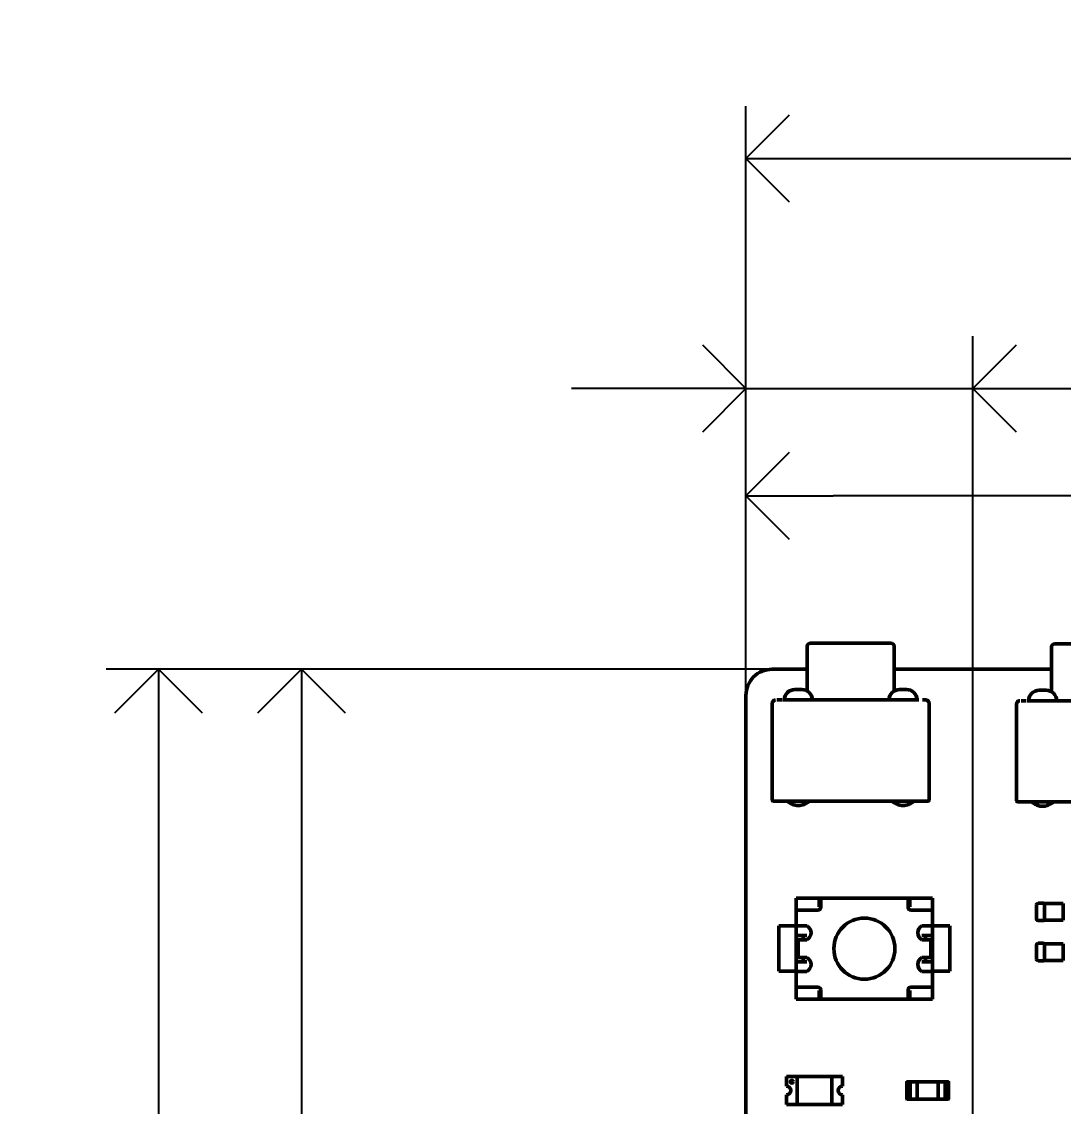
# Model space of a CAD drawing. Header units: millimetres. Extents: x 22 to 202, y 169 to 282.
# Drawn here: x 24.9 to 54.74, y 250.62 to 281.69 of the extents above; entities that cross this region are included whole.
import ezdxf

# ---------------------------------------------------------------- set-up
doc = ezdxf.new("R2010")
doc.units = ezdxf.units.MM
doc.header["$LTSCALE"] = 0.75
doc.layers.add('FD_Dimensions', color=7, linetype='Continuous', lineweight=25)
doc.layers.add('Visible', color=7, linetype='Continuous', lineweight=50)
doc.styles.get("Standard").update_dxf_attribs({"font": 'arial.ttf'})
doc.dimstyles.new('Dim-ISO-25', dxfattribs={"dimtxt": 2.5, "dimasz": 2.5, "dimexe": 1.5, "dimexo": 0, "dimgap": 1, "dimtad": 1, "dimzin": 4, "dimdsep": 46, "dimtxsty": 'Standard', "dimblk": 'OPEN90', "dimcen": 0, "dimazin": 1, "dimtp": 0.1, "dimtm": 0.1, "dimtfac": 0.72, "dimtmove": 0, "dimatfit": 3, "dimfxl": 1, "dimtzin": 4, "dimarcsym": 0})

# ---------------------------------------------------------------- blocks, each defined once
blk = doc.blocks.new('_Open90')
at = {"color": 0, "linetype": 'ByBlock', "lineweight": -2}
for p, q in [((-0.5, 0.5), (0, 0)), ((0, 0), (-1, 0)), ((0, 0), (-0.5, -0.5))]:
    blk.add_line(p, q, dxfattribs=at)
blk = doc.blocks.new('*D25')
at = {"layer": 'Defpoints', "color": 0, "transparency": 16777216}
for p in [(174.649134, 277.767274), (45.649468, 262.385645), (174.649134, 259.019301)]:
    blk.add_point(p, dxfattribs=at)
at = {"layer": 'FD_Dimensions', "color": 0, "lineweight": -2, "transparency": 16777216}
for p, q in [((45.649468, 262.385645), (45.649468, 279.267274)), ((174.649134, 259.019301), (174.649134, 279.267274)), ((48.149468, 277.767274), (172.149134, 277.767274))]:
    blk.add_line(p, q, dxfattribs=at)
at = {"layer": 'FD_Dimensions', "color": 0, "lineweight": -2, "transparency": 16777216, "xscale": 2.5, "yscale": 2.5, "zscale": 2.5, "rotation": 180}
blk.add_blockref('_Open90', (45.649468, 277.767274), dxfattribs=at)
at = {"layer": 'FD_Dimensions', "color": 0, "lineweight": -2, "transparency": 16777216, "xscale": 2.5, "yscale": 2.5, "zscale": 2.5}
blk.add_blockref('_Open90', (174.649134, 277.767274), dxfattribs=at)
at = {"layer": 'FD_Dimensions', "color": 0, "transparency": 16777216, "insert": (110.149301, 280.04454), "char_height": 2.5, "attachment_point": 5}
blk.add_mtext('129.00mm', dxfattribs=at)
blk = doc.blocks.new('*D27')
at = {"layer": 'Defpoints', "color": 0, "transparency": 16777216}
for p in [(46.399481, 263.135658), (32.91567, 183.135265), (46.399484, 183.135265)]:
    blk.add_point(p, dxfattribs=at)
at = {"layer": 'FD_Dimensions', "color": 0, "lineweight": -2, "transparency": 16777216}
for p, q in [((46.399481, 263.135658), (31.41567, 263.135658)), ((32.91567, 260.635658), (32.91567, 185.635265)), ((46.399484, 183.135265), (31.41567, 183.135265))]:
    blk.add_line(p, q, dxfattribs=at)
at = {"layer": 'FD_Dimensions', "color": 0, "lineweight": -2, "transparency": 16777216, "xscale": 2.5, "yscale": 2.5, "zscale": 2.5}
for p, rotation in [((32.91567, 263.135658), 90), ((32.91567, 183.135265), 270)]:
    blk.add_blockref('_Open90', p, dxfattribs=dict(at, rotation=rotation))
at = {"layer": 'FD_Dimensions', "color": 0, "transparency": 16777216, "insert": (30.638403, 204.39311), "char_height": 2.5, "attachment_point": 5, "rotation": 90}
blk.add_mtext('80.00mm', dxfattribs=at)
blk = doc.blocks.new('*D31')
at = {"layer": 'Defpoints', "color": 0, "transparency": 16777216}
for p in [(28.815357, 263.135658), (46.399481, 263.135658), (52.149472, 245.46128)]:
    blk.add_point(p, dxfattribs=at)
at = {"layer": 'FD_Dimensions', "color": 0, "lineweight": -2, "transparency": 16777216}
for p, q in [((46.399481, 263.135658), (27.315357, 263.135658)), ((28.815357, 260.635658), (28.815357, 247.96128)), ((52.149472, 245.46128), (27.315357, 245.46128)), ((28.815357, 245.46128), (28.815357, 222.829173))]:
    blk.add_line(p, q, dxfattribs=at)
at = {"layer": 'FD_Dimensions', "color": 0, "lineweight": -2, "transparency": 16777216, "xscale": 2.5, "yscale": 2.5, "zscale": 2.5}
for p, rotation in [((28.815357, 263.135658), 90), ((28.815357, 245.46128), 270)]:
    blk.add_blockref('_Open90', p, dxfattribs=dict(at, rotation=rotation))
at = {"layer": 'FD_Dimensions', "color": 0, "transparency": 16777216, "insert": (26.53809, 230.800884), "char_height": 2.5, "attachment_point": 5, "rotation": 90}
blk.add_mtext('17.67mm', dxfattribs=at)
blk = doc.blocks.new('*D32')
at = {"layer": 'Defpoints', "color": 0, "transparency": 16777216}
for p in [(45.649467, 271.180584), (45.649468, 262.385645), (52.149472, 245.46128)]:
    blk.add_point(p, dxfattribs=at)
at = {"layer": 'FD_Dimensions', "color": 0, "lineweight": -2, "transparency": 16777216}
for p, q in [((45.649468, 262.385645), (45.649467, 272.680584)), ((52.149472, 245.46128), (52.14947, 272.680585)), ((43.149467, 271.180584), (40.649467, 271.180584)), ((45.649467, 271.180584), (52.14947, 271.180585)), ((54.64947, 271.180585), (76.250902, 271.180587))]:
    blk.add_line(p, q, dxfattribs=at)
at = {"layer": 'FD_Dimensions', "color": 0, "lineweight": -2, "transparency": 16777216, "xscale": 2.5, "yscale": 2.5, "zscale": 2.5}
for p, rotation in [((45.649467, 271.180584), 5e-06), ((52.14947, 271.180585), 180.000005)]:
    blk.add_blockref('_Open90', p, dxfattribs=dict(at, rotation=rotation))
at = {"layer": 'FD_Dimensions', "color": 0, "transparency": 16777216, "insert": (69.125305, 273.457853), "char_height": 2.5, "attachment_point": 5}
blk.add_mtext('6.50mm', dxfattribs=at)
blk = doc.blocks.new('*D40')
at = {"layer": 'Defpoints', "color": 0, "transparency": 16777216}
for p in [(45.649468, 268.101096), (45.649468, 262.385645), (115.851515, 238.885574)]:
    blk.add_point(p, dxfattribs=at)
at = {"layer": 'FD_Dimensions', "color": 0, "lineweight": -2, "transparency": 16777216}
for p, q in [((45.649468, 262.385645), (45.649468, 269.601096)), ((115.851515, 238.885574), (115.851515, 269.601096)), ((113.351515, 268.101096), (48.149468, 268.101096))]:
    blk.add_line(p, q, dxfattribs=at)
at = {"layer": 'FD_Dimensions', "color": 0, "lineweight": -2, "transparency": 16777216, "xscale": 2.5, "yscale": 2.5, "zscale": 2.5, "rotation": 180}
blk.add_blockref('_Open90', (45.649468, 268.101096), dxfattribs=at)
at = {"layer": 'FD_Dimensions', "color": 0, "lineweight": -2, "transparency": 16777216, "xscale": 2.5, "yscale": 2.5, "zscale": 2.5}
blk.add_blockref('_Open90', (115.851515, 268.101096), dxfattribs=at)
at = {"layer": 'FD_Dimensions', "color": 0, "transparency": 16777216, "insert": (97.965378, 270.378363), "char_height": 2.5, "attachment_point": 5}
blk.add_mtext('70.20mm', dxfattribs=at)

msp = doc.modelspace()

# ---------------------------------------------------------------- linework, layer by layer
at = {"layer": 'Visible'}
for p, q in [((47.399, 262.515), (47.399, 263.781)), ((47.499, 263.881), (49.799, 263.881)), ((49.899, 262.515), (49.899, 263.781)), ((54.499, 263.861), (56.799, 263.861)), ((54.399, 262.495), (54.399, 263.761)), ((46.399, 263.136), (47.399, 263.136)), ((49.899, 263.136), (54.399, 263.136)), ((47.066, 262.555), (47.064, 262.555)), ((47.091, 262.555), (47.076, 262.555)), ((47.139, 262.555), (47.122, 262.555)), ((47.149, 262.555), (47.147, 262.555)), ((47.249, 262.555), (47.149, 262.555)), ((47.152, 262.555), (47.149, 262.555)), ((50.066, 262.555), (50.064, 262.555)), ((50.091, 262.555), (50.076, 262.555)), ((50.139, 262.555), (50.122, 262.555)), ((50.149, 262.555), (50.147, 262.555)), ((50.249, 262.555), (50.149, 262.555)), ((50.152, 262.555), (50.149, 262.555)), ((54.066, 262.535), (54.064, 262.535)), ((54.091, 262.535), (54.076, 262.535)), ((54.139, 262.535), (54.122, 262.535)), ((54.149, 262.535), (54.147, 262.535)), ((54.249, 262.535), (54.149, 262.535)), ((54.152, 262.535), (54.149, 262.535)), ((45.649, 236.726), (45.649, 262.386)), ((50.599, 262.255), (46.699, 262.255)), ((50.798, 262.255), (50.799, 262.255)), ((57.599, 262.235), (53.699, 262.235)), ((46.399, 262.155), (46.399, 259.405)), ((50.899, 259.405), (50.899, 262.155)), ((53.399, 262.135), (53.399, 259.385)), ((46.449, 259.355), (46.699, 259.355)), ((50.599, 259.355), (46.699, 259.355)), ((50.599, 259.355), (50.849, 259.355)), ((53.449, 259.335), (53.699, 259.335)), ((57.599, 259.335), (53.699, 259.335)), ((47.088, 256.51), (47.092, 256.511)), ((47.092, 256.472), (47.088, 256.51)), ((47.742, 256.583), (47.092, 256.583)), ((47.092, 256.583), (47.092, 256.236)), ((47.742, 256.333), (47.742, 256.583)), ((47.742, 256.579), (47.766, 256.582)), ((47.742, 256.433), (47.792, 256.433)), ((47.792, 256.583), (50.292, 256.583)), ((47.792, 256.333), (47.792, 256.583)), ((47.792, 256.333), (47.792, 256.316)), ((50.292, 256.583), (50.292, 256.333)), ((50.292, 256.433), (50.342, 256.433)), ((50.292, 256.316), (50.292, 256.333)), ((50.318, 256.582), (50.342, 256.579)), ((50.992, 256.583), (50.342, 256.583)), ((50.342, 256.333), (50.342, 256.583)), ((50.992, 256.236), (50.992, 256.583)), ((50.992, 256.511), (50.996, 256.51)), ((50.992, 256.472), (50.996, 256.51)), ((53.972, 255.985), (53.972, 256.385)), ((54.022, 256.435), (54.165, 256.435)), ((54.202, 256.425), (54.202, 256.385)), ((54.202, 256.425), (54.742, 256.425)), ((54.202, 255.985), (54.202, 256.385)), ((54.742, 256.425), (54.742, 256.385)), ((54.742, 255.985), (54.742, 256.385)), ((47.712, 256.236), (47.092, 256.236)), ((47.092, 256.236), (47.092, 255.789)), ((50.992, 256.236), (50.372, 256.236)), ((50.992, 255.789), (50.992, 256.236)), ((46.592, 255.783), (47.092, 255.783)), ((46.592, 254.483), (46.592, 255.783)), ((47.092, 255.789), (47.392, 255.789)), ((47.092, 255.789), (47.092, 255.508)), ((50.692, 255.789), (50.992, 255.789)), ((50.992, 255.508), (50.992, 255.789)), ((50.992, 255.783), (51.492, 255.783)), ((51.492, 255.783), (51.492, 254.483)), ((54.022, 255.935), (54.165, 255.935)), ((54.202, 255.985), (54.202, 255.945)), ((54.202, 255.945), (54.742, 255.945)), ((54.742, 255.985), (54.742, 255.945)), ((47.392, 255.508), (47.092, 255.508)), ((47.092, 255.508), (47.092, 254.758)), ((47.292, 255.385), (47.292, 255.508)), ((50.692, 255.508), (50.992, 255.508)), ((50.792, 255.508), (50.792, 255.385)), ((50.992, 254.758), (50.992, 255.508)), ((47.142, 255.385), (47.392, 255.385)), ((47.142, 255.385), (47.142, 254.881)), ((50.692, 255.385), (50.942, 255.385)), ((50.942, 255.385), (50.942, 254.881)), ((53.972, 255.235), (53.972, 254.835)), ((54.165, 255.285), (54.022, 255.285)), ((54.742, 255.275), (54.202, 255.275)), ((54.202, 255.235), (54.202, 255.275)), ((54.202, 255.235), (54.202, 254.835)), ((54.742, 255.235), (54.742, 255.275)), ((54.742, 255.235), (54.742, 254.835)), ((47.392, 254.881), (47.142, 254.881)), ((47.292, 254.758), (47.292, 254.881)), ((50.942, 254.881), (50.692, 254.881)), ((50.792, 254.881), (50.792, 254.758)), ((54.165, 254.785), (54.022, 254.785)), ((54.202, 254.795), (54.202, 254.835)), ((54.742, 254.795), (54.202, 254.795)), ((54.742, 254.795), (54.742, 254.835)), ((47.092, 254.483), (46.592, 254.483)), ((47.092, 254.758), (47.392, 254.758)), ((47.092, 254.758), (47.092, 254.477)), ((47.392, 254.477), (47.092, 254.477)), ((47.092, 254.477), (47.092, 254.03)), ((50.992, 254.758), (50.692, 254.758)), ((50.992, 254.477), (50.692, 254.477)), ((50.992, 254.477), (50.992, 254.758)), ((51.492, 254.483), (50.992, 254.483)), ((50.992, 254.03), (50.992, 254.477)), ((47.092, 254.03), (47.712, 254.03)), ((47.092, 254.03), (47.092, 253.683)), ((47.742, 253.933), (47.742, 253.683)), ((47.792, 253.833), (47.742, 253.833)), ((47.792, 253.95), (47.792, 253.933)), ((47.792, 253.683), (47.792, 253.933)), ((50.292, 253.933), (50.292, 253.95)), ((50.292, 253.933), (50.292, 253.683)), ((50.342, 253.833), (50.292, 253.833)), ((50.342, 253.933), (50.342, 253.683)), ((50.372, 254.03), (50.992, 254.03)), ((50.992, 253.683), (50.992, 254.03)), ((47.092, 253.794), (47.088, 253.756)), ((47.092, 253.755), (47.088, 253.756)), ((47.092, 253.683), (47.742, 253.683)), ((47.766, 253.684), (47.742, 253.687)), ((47.792, 253.683), (50.292, 253.683)), ((50.342, 253.687), (50.318, 253.684)), ((50.342, 253.683), (50.992, 253.683)), ((50.992, 253.794), (50.996, 253.756)), ((50.996, 253.756), (50.992, 253.755)), ((47.112, 251.471), (46.812, 251.471)), ((46.812, 251.471), (46.812, 251.196)), ((47.112, 251.471), (47.112, 250.671)), ((48.112, 251.471), (47.112, 251.471)), ((48.112, 250.671), (48.112, 251.471)), ((48.412, 251.471), (48.112, 251.471)), ((48.412, 251.196), (48.412, 251.471)), ((50.256, 251.3), (50.256, 250.842)), ((50.279, 251.32), (50.362, 251.32)), ((50.356, 251.314), (50.356, 250.828)), ((50.376, 251.32), (50.362, 251.32)), ((51.336, 251.321), (50.376, 251.321)), ((50.376, 251.32), (50.376, 251.321)), ((50.376, 251.32), (50.536, 251.32)), ((50.556, 251.301), (50.556, 251.314)), ((50.556, 251.301), (50.556, 250.841)), ((51.156, 251.314), (51.156, 251.301)), ((51.156, 251.301), (51.156, 250.841)), ((51.176, 251.32), (51.162, 251.32)), ((51.176, 251.32), (51.336, 251.32)), ((51.336, 251.321), (51.336, 251.32)), ((51.35, 251.32), (51.336, 251.32)), ((51.35, 251.32), (51.432, 251.32)), ((51.356, 250.828), (51.356, 251.314)), ((51.456, 250.842), (51.456, 251.3)), ((46.812, 250.946), (46.812, 250.671)), ((48.412, 250.671), (48.412, 250.946)), ((50.279, 250.822), (50.362, 250.822)), ((50.376, 250.822), (50.362, 250.822)), ((50.376, 250.821), (50.376, 250.822)), ((50.376, 250.822), (50.536, 250.822)), ((50.376, 250.821), (51.336, 250.821)), ((50.55, 250.822), (50.536, 250.822)), ((50.556, 250.828), (50.556, 250.841)), ((51.156, 250.841), (51.156, 250.828)), ((51.336, 250.822), (51.176, 250.822)), ((51.336, 250.822), (51.35, 250.822)), ((51.336, 250.822), (51.336, 250.821)), ((51.432, 250.822), (51.35, 250.822)), ((46.812, 250.671), (47.112, 250.671)), ((47.112, 250.671), (48.112, 250.671)), ((48.112, 250.671), (48.412, 250.671))]:
    msp.add_line(p, q, dxfattribs=at)
for centre, radius in [((49.042, 255.133), 0.875), ((46.962, 251.321), 0.0402)]:
    msp.add_circle(centre, radius, dxfattribs=at)
at = {"layer": 'Visible', "extrusion": (0, 0, -1)}
for centre, radius, start, end in [((-47.499, 263.781), 0.1, 0, 90), ((-49.799, 263.781), 0.1, 90, 180), ((-54.499, 263.761), 0.1, 0, 90), ((-46.399, 262.386), 0.75, 359.993, 90.007), ((-47.049, 262.255), 0.3, 0, 89.9508), ((-47.249, 262.255), 0.3, 89.999, 180), ((-50.049, 262.255), 0.3, 0, 89.9508), ((-50.249, 262.255), 0.3, 89.999, 180), ((-54.049, 262.235), 0.3, 0, 89.9508), ((-54.249, 262.235), 0.3, 89.999, 180), ((-47.149, 259.655), 0.425, 224.9009, 315.0991), ((-50.149, 259.655), 0.425, 224.9009, 315.0991), ((-54.149, 259.635), 0.425, 224.9009, 315.0991), ((-47.792, 256.333), 0.25, 84, 90), ((-50.292, 256.333), 0.25, 90, 96), ((-54.022, 256.385), 0.05, 0, 90), ((-54.165, 256.385), 0.05, 90, 105.9375), ((-47.712, 256.316), 0.08, 180, 270), ((-50.372, 256.316), 0.08, 270, 0), ((-47.284, 255.587), 0.229, 118.1005, 241.8995), ((-50.8, 255.587), 0.229, 298.1005, 61.8995), ((-47.284, 254.679), 0.229, 118.1005, 241.8995), ((-50.8, 254.679), 0.229, 298.1005, 61.8995), ((-54.022, 254.835), 0.05, 270, 0), ((-54.165, 254.835), 0.05, 254.0625, 270), ((-47.712, 253.95), 0.08, 90, 180), ((-50.372, 253.95), 0.08, 0, 90), ((-47.792, 253.933), 0.25, 270, 276), ((-50.292, 253.933), 0.25, 264, 270), ((-46.812, 251.071), 0.125, 90, 270), ((-48.412, 251.071), 0.125, 270, 90), ((-50.55, 251.314), 0.006, 90.7287, 180), ((-51.162, 251.314), 0.006, 360, 90), ((-50.362, 250.828), 0.006, 270, 0), ((-51.162, 250.828), 0.006, 270.7287, 0)]:
    msp.add_arc(centre, radius, start, end, dxfattribs=at)
at = {"layer": 'Visible'}
for centre, radius, start, end in [((46.499, 262.155), 0.1, 89.9999, 180), ((50.799, 262.155), 0.1, 0, 90.0001), ((53.499, 262.135), 0.1, 89.9999, 180), ((54.022, 255.985), 0.05, 180, 270), ((54.165, 255.985), 0.05, 270, 285.9375), ((54.022, 255.235), 0.05, 90, 180), ((54.165, 255.235), 0.05, 74.0625, 90), ((50.362, 251.314), 0.006, 90, 180), ((51.35, 251.314), 0.006, 0, 90), ((50.55, 250.828), 0.006, 270, 360), ((51.35, 250.828), 0.006, 270, 0)]:
    msp.add_arc(centre, radius, start, end, dxfattribs=at)
for centre, major_axis, ratio, start_param, end_param in [((50.279, 251.301), (0.0234, 0.0008), 0.843489, 1.527429, 3.112906), ((51.432, 251.301), (-0.0234, 0.0008), 0.843482, 3.170174, 4.755603), ((50.279, 250.842), (-0.0234, 0.0008), 0.843482, 0.028581, 1.614011), ((51.432, 250.842), (0.0234, 0.0008), 0.843488, 4.669024, 6.254499)]:
    msp.add_ellipse(centre, major_axis=major_axis, ratio=ratio, start_param=start_param, end_param=end_param, dxfattribs=at)
for points, knots in [([(47.049, 262.555), (47.049, 262.555), (47.049, 262.555), (47.05, 262.555), (47.05, 262.555), (47.05, 262.555), (47.051, 262.555), (47.052, 262.555), (47.053, 262.555), (47.055, 262.555), (47.056, 262.555), (47.058, 262.555), (47.059, 262.555), (47.062, 262.555), (47.063, 262.555), (47.064, 262.555)], [0.3911108, 0.3911108, 0.3911108, 0.3911108, 0.4128462, 0.4128462, 0.4285714, 0.4285714, 0.4565803, 0.4565803, 0.4839742, 0.4839742, 0.5, 0.5, 0.532823, 0.532823, 0.555877, 0.555877, 0.555877, 0.555877]), ([(47.066, 262.555), (47.067, 262.555), (47.068, 262.555), (47.07, 262.555), (47.071, 262.555), (47.073, 262.555), (47.074, 262.555), (47.076, 262.555)], [0.57439791, 0.57439791, 0.57439791, 0.57439791, 0.59774576, 0.59774576, 0.6226767, 0.6226767, 0.64134107, 0.64134107, 0.64134107, 0.64134107]), ([(47.091, 262.555), (47.092, 262.555), (47.092, 262.555), (47.093, 262.555), (47.093, 262.555), (47.095, 262.555), (47.097, 262.555), (47.101, 262.555), (47.102, 262.555), (47.105, 262.555), (47.105, 262.555), (47.108, 262.555), (47.109, 262.555), (47.113, 262.555), (47.115, 262.555), (47.118, 262.555), (47.118, 262.555), (47.12, 262.555), (47.121, 262.555), (47.122, 262.555)], [0.7054575, 0.7054575, 0.7054575, 0.7054575, 0.7105544, 0.7105544, 0.7142857, 0.7142857, 0.7404393, 0.7404393, 0.7704463, 0.7704463, 0.7857143, 0.7857143, 0.8179587, 0.8179587, 0.8467755, 0.8467755, 0.8571429, 0.8571429, 0.868983, 0.868983, 0.868983, 0.868983]), ([(47.139, 262.555), (47.14, 262.555), (47.142, 262.555), (47.145, 262.555), (47.146, 262.555), (47.146, 262.555), (47.146, 262.555), (47.147, 262.555)], [0.9301129, 0.9301129, 0.9301129, 0.9301129, 0.95712552, 0.95712552, 0.99168409, 0.99168409, 0.99678752, 0.99678752, 0.99678752, 0.99678752]), ([(50.049, 262.555), (50.049, 262.555), (50.049, 262.555), (50.05, 262.555), (50.05, 262.555), (50.05, 262.555), (50.051, 262.555), (50.052, 262.555), (50.053, 262.555), (50.055, 262.555), (50.056, 262.555), (50.058, 262.555), (50.059, 262.555), (50.062, 262.555), (50.063, 262.555), (50.064, 262.555)], [0.3911108, 0.3911108, 0.3911108, 0.3911108, 0.4128462, 0.4128462, 0.4285714, 0.4285714, 0.4565803, 0.4565803, 0.4839742, 0.4839742, 0.5, 0.5, 0.532823, 0.532823, 0.555877, 0.555877, 0.555877, 0.555877]), ([(50.066, 262.555), (50.067, 262.555), (50.068, 262.555), (50.07, 262.555), (50.071, 262.555), (50.073, 262.555), (50.074, 262.555), (50.076, 262.555)], [0.57439791, 0.57439791, 0.57439791, 0.57439791, 0.59774576, 0.59774576, 0.6226767, 0.6226767, 0.64134107, 0.64134107, 0.64134107, 0.64134107]), ([(50.091, 262.555), (50.092, 262.555), (50.092, 262.555), (50.093, 262.555), (50.093, 262.555), (50.095, 262.555), (50.097, 262.555), (50.101, 262.555), (50.102, 262.555), (50.105, 262.555), (50.105, 262.555), (50.108, 262.555), (50.109, 262.555), (50.113, 262.555), (50.115, 262.555), (50.118, 262.555), (50.118, 262.555), (50.12, 262.555), (50.121, 262.555), (50.122, 262.555)], [0.7054575, 0.7054575, 0.7054575, 0.7054575, 0.7105544, 0.7105544, 0.7142857, 0.7142857, 0.7404393, 0.7404393, 0.7704463, 0.7704463, 0.7857143, 0.7857143, 0.8179587, 0.8179587, 0.8467755, 0.8467755, 0.8571429, 0.8571429, 0.868983, 0.868983, 0.868983, 0.868983]), ([(50.139, 262.555), (50.14, 262.555), (50.142, 262.555), (50.145, 262.555), (50.146, 262.555), (50.146, 262.555), (50.146, 262.555), (50.147, 262.555)], [0.9301129, 0.9301129, 0.9301129, 0.9301129, 0.95712552, 0.95712552, 0.99168409, 0.99168409, 0.99678752, 0.99678752, 0.99678752, 0.99678752]), ([(50.147, 262.555), (50.147, 262.555), (50.147, 262.555), (50.148, 262.555), (50.148, 262.555), (50.148, 262.555), (50.149, 262.555), (50.149, 262.555), (50.149, 262.555), (50.149, 262.555)], [0.0001677, 0.0001677, 0.0001677, 0.0001677, 0.3333333, 0.3333333, 0.3333333, 0.6666667, 0.6666667, 0.6666667, 0.9998932, 0.9998932, 0.9998932, 0.9998932]), ([(54.049, 262.535), (54.049, 262.535), (54.049, 262.535), (54.05, 262.535), (54.05, 262.535), (54.05, 262.535), (54.051, 262.535), (54.052, 262.535), (54.053, 262.535), (54.055, 262.535), (54.056, 262.535), (54.058, 262.535), (54.059, 262.535), (54.062, 262.535), (54.063, 262.535), (54.064, 262.535)], [0.3911108, 0.3911108, 0.3911108, 0.3911108, 0.4128462, 0.4128462, 0.4285714, 0.4285714, 0.4565803, 0.4565803, 0.4839742, 0.4839742, 0.5, 0.5, 0.532823, 0.532823, 0.555877, 0.555877, 0.555877, 0.555877]), ([(54.066, 262.535), (54.067, 262.535), (54.068, 262.535), (54.07, 262.535), (54.071, 262.535), (54.073, 262.535), (54.074, 262.535), (54.076, 262.535)], [0.57439791, 0.57439791, 0.57439791, 0.57439791, 0.59774576, 0.59774576, 0.6226767, 0.6226767, 0.64134107, 0.64134107, 0.64134107, 0.64134107]), ([(54.091, 262.535), (54.092, 262.535), (54.092, 262.535), (54.093, 262.535), (54.093, 262.535), (54.095, 262.535), (54.097, 262.535), (54.101, 262.535), (54.102, 262.535), (54.105, 262.535), (54.105, 262.535), (54.108, 262.535), (54.109, 262.535), (54.113, 262.535), (54.115, 262.535), (54.118, 262.535), (54.118, 262.535), (54.12, 262.535), (54.121, 262.535), (54.122, 262.535)], [0.7054575, 0.7054575, 0.7054575, 0.7054575, 0.7105544, 0.7105544, 0.7142857, 0.7142857, 0.7404393, 0.7404393, 0.7704463, 0.7704463, 0.7857143, 0.7857143, 0.8179587, 0.8179587, 0.8467755, 0.8467755, 0.8571429, 0.8571429, 0.868983, 0.868983, 0.868983, 0.868983]), ([(54.139, 262.535), (54.14, 262.535), (54.142, 262.535), (54.145, 262.535), (54.146, 262.535), (54.146, 262.535), (54.146, 262.535), (54.147, 262.535)], [0.9301129, 0.9301129, 0.9301129, 0.9301129, 0.95712552, 0.95712552, 0.99168409, 0.99168409, 0.99678752, 0.99678752, 0.99678752, 0.99678752]), ([(46.449, 259.355), (46.433, 259.355), (46.42, 259.363), (46.403, 259.382), (46.399, 259.394), (46.399, 259.405)], [-0.01763428, -0.01763428, -0.01763428, -0.01763428, -0.00881714, -0.00881714, 0, 0, 0, 0]), ([(50.899, 259.405), (50.899, 259.394), (50.896, 259.382), (50.879, 259.363), (50.866, 259.355), (50.849, 259.355)], [-0.0547827, -0.0547827, -0.0547827, -0.0547827, -0.04596557, -0.04596557, -0.03714843, -0.03714843, -0.03714843, -0.03714843]), ([(53.449, 259.335), (53.433, 259.335), (53.42, 259.343), (53.403, 259.362), (53.399, 259.374), (53.399, 259.385)], [-0.01763428, -0.01763428, -0.01763428, -0.01763428, -0.00881714, -0.00881714, 0, 0, 0, 0]), ([(50.536, 251.32), (50.542, 251.32), (50.547, 251.32), (50.549, 251.32), (50.549, 251.32), (50.55, 251.32), (50.55, 251.32)], [0, 0, 0, 0, 0.420189, 0.420189, 0.420189, 0.5428458, 0.5428458, 0.5428458, 0.5428458]), ([(51.176, 250.822), (51.169, 250.822), (51.164, 250.822), (51.162, 250.822), (51.162, 250.822), (51.161, 250.822), (51.161, 250.822)], [0, 0, 0, 0, 0.420189, 0.420189, 0.420189, 0.5428458, 0.5428458, 0.5428458, 0.5428458])]:
    msp.add_open_spline(points, degree=3, knots=knots, dxfattribs=at)
for points in [[(46.672, 262.255), (46.658, 262.255), (46.63, 262.255), (46.592, 262.255), (46.558, 262.255), (46.539, 262.255), (46.531, 262.255)], [(50.798, 262.255), (50.796, 262.255), (50.789, 262.255), (50.77, 262.255), (50.743, 262.255), (50.72, 262.255), (50.707, 262.255)], [(53.672, 262.235), (53.658, 262.235), (53.63, 262.235), (53.592, 262.235), (53.558, 262.235), (53.539, 262.235), (53.531, 262.235)], [(54.179, 256.433), (54.187, 256.431), (54.194, 256.428), (54.202, 256.425)], [(54.179, 255.937), (54.187, 255.939), (54.194, 255.942), (54.202, 255.945)], [(54.202, 255.275), (54.194, 255.278), (54.187, 255.281), (54.179, 255.283)], [(54.202, 254.795), (54.194, 254.792), (54.187, 254.789), (54.179, 254.787)], [(50.362, 251.32), (50.362, 251.32), (50.362, 251.32), (50.362, 251.32)]]:
    msp.add_open_spline(points, degree=3, dxfattribs=at)

# ---------------------------------------------------------------- dimensions: what is measured, and where the dimension line sits
at = {"layer": 'FD_Dimensions'}
for base, p1, p2, angle, picture, middle in [((174.649, 277.767), (45.649, 262.386), (174.649, 259.019), 360, '*D25', (110.149, 277.767)), ((45.649, 271.181), (52.149, 245.461), (45.649, 262.386), 180, '*D32', (69.125, 271.181)), ((45.649, 268.101), (115.852, 238.886), (45.649, 262.386), 180, '*D40', (97.965, 268.101)), ((28.8154, 263.1357), (52.1495, 245.4613), (46.3995, 263.1357), 90, '*D31', (28.8154, 230.8009)), ((32.916, 183.135), (46.399, 263.136), (46.399, 183.135), 270, '*D27', (32.916, 204.393))]:
    dim = msp.add_linear_dim(base=base, p1=p1, p2=p2, angle=angle, dimstyle='Dim-ISO-25', override={"dimlfac": 1, "dimpost": 'mm'}, dxfattribs=at)
    dim.commit()
    dim.dimension.update_dxf_attribs({"geometry": picture, "text_midpoint": middle, "dimtype": 160})

doc.saveas('drawing.dxf')
